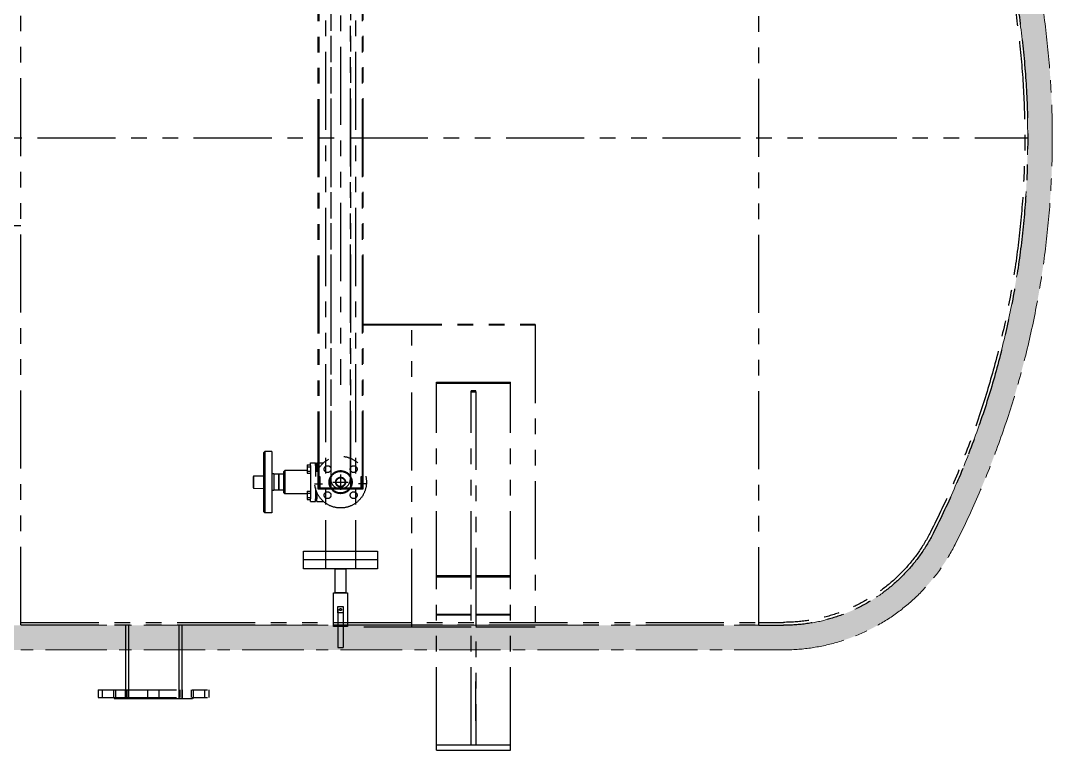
# Model space of a CAD drawing. Header units: millimetres. Extents: x -46397 to 283259, y -8690 to 23983.
# Drawn here: x -19332 to -17221, y 596 to 2079 of the extents above; entities that cross this region are included whole.
import ezdxf
from ezdxf.enums import TextEntityAlignment as Align

# ---------------------------------------------------------------- set-up
doc = ezdxf.new("R2010")
doc.units = ezdxf.units.MM
doc.linetypes.add('CENTER', pattern=[2, 1.25, -0.25, 0.25, -0.25])
doc.linetypes.add('PHANTOM', pattern=[63.50000000000001, 31.75, -6.35, 6.35, -6.35, 6.35, -6.35])
doc.layers.add('DUONGTAM', color=1, linetype='CENTER', lineweight=0)
doc.styles.add('Tahoma', font='tahoma.ttf')
doc.styles.add('Text_nameplate', font='arial.ttf', dxfattribs={"width": 0.9, "height": 2.5})

# ---------------------------------------------------------------- blocks, each defined once
blk = doc.blocks.new('BO-1')
at = {"color": 251, "linetype": 'PHANTOM', "ltscale": 5, "extrusion": (2.288475490443933e-17, 1, 0)}
for p, q in [((1499.999999945256, -989.9999999991292), (1499.999999945256, 989.9999999999613)), ((3000.000000054919, -990.9999999990273), (3000.000000054919, 990.9999999998595)), ((1499.999999945256, -984.9999999991292), (2999.999999945314, -984.9999999991292)), ((1499.999999945256, -989.9999999991292), (2999.999999945314, -989.9999999991292)), ((3000.000000055094, -984.9999999991292), (3050.000000055094, -984.9999999991292)), ((3000.000000054919, -990.9999999990273), (3050.000000054919, -990.9999999990273))]:
    blk.add_line(p, q, dxfattribs=at)
at = {"color": 251, "linetype": 'PHANTOM', "ltscale": 5}
for p, q in [((2119.539566411986, 809.996430826724), (2119.539566411986, -876.003374878665)), ((2149.787070889404, 820.067062003252), (2149.814534560806, -501.89578126059)), ((2180.039566411986, 809.996430826724), (2180.039566411986, -876.003374878665)), ((2103.791684389958, 713.4964308274225), (2103.791684389958, -713.3500000001209)), ((2105.791684389958, 713.4964308274225), (2105.791684389958, -713.3500000001209)), ((2130.791685768316, -713.5033748779374), (2130.791685768316, 713.4964308274225)), ((2170.791683011601, -713.5033748779374), (2170.791683011601, 713.4964308274225)), ((2193.791684389958, 713.4964308274225), (2193.791684389958, -713.3500000001209)), ((2195.791684389958, -713.3500000001209), (2195.791684389958, 713.4964308274225)), ((2129.791684389958, 693.4964308274225), (2129.791684390133, -693.3500000001209)), ((2169.791684390133, -693.3500000001209), (2169.791684389958, 693.4964308274225)), ((-3546.228937082749, -1.473381416872144e-10), (3546.228937082749, 1.473381416872144e-10)), ((1499.999999945256, -178.8565893087457), (-5.49189280718565e-08, -178.8565893087457)), ((2105.791684389958, -688.3500000001209), (2107.791684389958, -688.3500000001209)), ((2105.791684389958, -713.3500000001209), (2105.791684389958, -688.3500000001209)), ((2107.791684389958, -688.3500000001209), (2107.791684389958, -711.3500000001209)), ((2149.791684389958, -684.500000000115), (2149.791684389958, -715.500000000115)), ((2191.791684389958, -711.3500000001209), (2191.791684389958, -688.3500000001209)), ((2191.791684389958, -688.3500000001209), (2193.791684389958, -688.3500000001209)), ((2193.791684389958, -688.3500000001209), (2193.791684389958, -713.3500000001209)), ((2096.779605870863, -703.3500000001209), (2113.456620581826, -703.3500000001209)), ((2103.791684389958, -713.3500000001209), (2195.791684389958, -713.3500000001209)), ((2193.791684389958, -713.3500000001209), (2105.791684389958, -713.3500000001209)), ((2107.791684389958, -711.3500000001209), (2191.791684389958, -711.3500000001209)), ((2130.791685768316, -713.5033748779374), (2170.791683011601, -713.5033748779374)), ((2134.291684389958, -700.000000000115), (2165.291684389958, -700.000000000115)), ((2202.803762909054, -703.3500000001209), (2186.12674819809, -703.3500000001209)), ((2074.789566412015, -840.0033748787232), (2224.789566411986, -840.0033748786068)), ((2074.789566412044, -876.0033748787232), (2074.789566412044, -840.0033748787378)), ((2224.789566411986, -840.0033748786068), (2224.789566411986, -876.0033748787232)), ((2224.789566411986, -858.003374878665), (2074.789566412015, -858.0033748787232)), ((2224.789566411986, -876.0033748787232), (2074.789566412044, -876.0033748787232)), ((2180.039566411986, -876.003374878665), (2119.539566411986, -876.003374878665)), ((2139.119186952244, -876.0016139571512), (2160.419188003754, -876.0033748787232)), ((2139.119186952128, -924.7267756545612), (2139.119186952244, -876.0016139571512)), ((2160.419188003754, -876.0033748787232), (2160.419188003667, -924.7285365761331)), ((2135.396408792585, -924.7276561153399), (2164.14196616321, -924.7276561153399)), ((2135.396408792585, -993.5029854285517), (2135.396408792585, -924.7276561153399)), ((2160.419188003667, -924.7285365761331), (2139.119186952128, -924.7267756545612)), ((2164.14196616321, -924.7276561153399), (2164.14196616321, -993.5029854285517)), ((2144.262180179416, -952.7735770871645), (2155.276194776554, -952.7735770871645)), ((2144.262180179416, -965.4570644566979), (2144.262180179416, -952.7735770871645)), ((2144.262180179416, -959.1153207719312), (2144.262180179416, -1036.003374878723)), ((2155.276194776554, -965.4570644566979), (2144.262180179416, -965.4570644566979)), ((2155.276194776554, -952.7735770871645), (2155.276194776554, -965.4570644566979)), ((2155.276194776554, -959.1153207719312), (2155.276194776554, -1036.003374878723)), ((2164.14196616321, -993.5029854285517), (2135.396408792585, -993.5029854285517)), ((2144.262180179416, -1036.003374878723), (2155.276194776612, -1036.003374878723)), ((2424.999999889173, -1184.974972160041), (2424.999999889173, -1105.025027839382))]:
    blk.add_line(p, q, dxfattribs=at)
at = {"color": 251, "linetype": 'PHANTOM', "ltscale": 5, "extrusion": (-2.288475490443933e-17, 1, 0)}
for p, q in [((2196.999999944965, -378.8565972545716), (2544.999999944965, -378.8565972545716)), ((2196.999999944965, -378.8565972546371), (2196.999999944965, -380.3873309809373)), ((2544.999999944965, -380.3873309809373), (2544.999999944965, -378.8565972546371)), ((2196.999999944965, -380.3873309809373), (2544.999999944965, -380.3873309809373)), ((2294.999999944965, -993.999999996779), (2294.999999944965, -380.3873309809373)), ((2544.999999944965, -380.3873309809373), (2544.999999944965, -993.999999996779)), ((2344.999999833381, -496.9999999987144), (2494.999999944965, -496.9999999987144)), ((2344.999999944965, -498.8694027034749), (2344.999999944965, -496.9999999987144)), ((2344.999999944965, -1234.999999999668), (2344.999999944965, -498.8694027034749)), ((2344.999999833381, -498.8694027034749), (2494.999999944965, -498.8694027034749)), ((2494.999999944965, -498.8694027034749), (2494.999999944965, -496.9999999987144)), ((2494.999999944965, -1234.999999999668), (2494.999999944965, -498.8694027034749)), ((2414.999999889173, -516.2324715921809), (2414.999999889173, -514.6302622010357)), ((2424.999999889173, -514.630262202149), (2414.999999889173, -514.630262202149)), ((2414.999999889173, -1235.00000000081), (2414.999999889173, -516.2324715921809)), ((2414.999999889173, -516.2324715921809), (2424.999999889173, -516.2324715921809)), ((2424.999999889173, -516.2324715921809), (2424.999999889173, -514.6302622010357)), ((2424.999999889173, -516.2324715921809), (2424.999999889173, -1235.00000000081)), ((2344.999999833381, -889.8241399257772), (2414.999999889173, -889.8241399257772)), ((2344.999999833381, -892.7860885982832), (2414.999999889173, -892.7860885982832)), ((2424.999999889173, -889.8241399257772), (2494.999999944965, -889.8241399257772)), ((2424.999999889173, -892.7860885982832), (2494.999999944965, -892.7860885982832)), ((2344.999999833381, -968.6624799144215), (2414.999999889173, -968.6624799144215)), ((2344.999999833381, -970.0242264984649), (2414.999999889173, -970.0242264984649)), ((2424.999999889173, -968.6624799144215), (2494.999999944965, -968.6624799144215)), ((2424.999999889173, -970.0242264984649), (2494.999999944965, -970.0242264984649)), ((2196.999999944965, -989.999999996779), (2544.999999944965, -989.999999996779)), ((2196.999999944965, -993.999999996779), (2344.999999944965, -993.999999996779)), ((2344.999999833381, -993.9954728234975), (2414.999999889173, -993.9954728234975)), ((2424.999999889173, -993.9954728234975), (2494.999999944965, -993.9954728234975)), ((2494.999999944965, -993.999999996779), (2544.999999944965, -993.999999996779)), ((2494.999999889173, -1234.999999999464), (2344.999999889173, -1234.999999999464)), ((2344.999999889173, -1244.999999999682), (2344.999999889173, -1234.999999999464)), ((2344.999999889173, -1244.999999999682), (2494.999999889173, -1244.999999999682)), ((2494.999999889173, -1244.999999999682), (2494.999999889173, -1234.999999999464))]:
    blk.add_line(p, q, dxfattribs=at)
at = {"color": 251, "linetype": 'PHANTOM', "ltscale": 5, "extrusion": (-1, -3.559516622919862e-16, -4.459952494467414e-16)}
for p, q in [((1992.94674225038, -640.565629230834), (1996.008801566466, -637.5035699147506)), ((1992.94674225038, -640.565629230834), (1992.94674225038, -759.4415105986668)), ((1996.008801566466, -637.5035699147506), (1996.008801566466, -762.5035699147506)), ((2009.94674225038, -637.5035699147506), (1996.008801566466, -637.5035699147506)), ((2009.94674225038, -637.5035699147506), (2009.94674225038, -762.5035699147506)), ((2082.296742250386, -664.4733158769063), (2082.296742250386, -668.8034428958285)), ((2082.296742250386, -664.4733158769063), (2088.69674225038, -664.4733158769063)), ((2082.296742250386, -668.8034428958285), (2082.296742250386, -677.4636969336725)), ((2082.296742250386, -668.8034428958285), (2088.69674225038, -668.8034428958285)), ((2088.69674225038, -666.0035699147506), (2088.69674225038, -661.0035699147506)), ((2088.69674225038, -661.0035699147506), (2098.69674225038, -661.0035699147506)), ((2088.69674225038, -666.0035699147506), (2088.69674225038, -734.0035699147506)), ((2098.69674225038, -666.0035699147506), (2098.69674225038, -661.0035699147506)), ((2098.69674225038, -666.0035699147506), (2098.69674225038, -688.6155279408244)), ((2101.94674225038, -668.1335699147508), (2098.69674225038, -668.1335699147508)), ((2101.94674225038, -666.0035699147506), (2101.94674225038, -661.0035699147506)), ((2101.94674225038, -661.0035699147506), (2113.94674225038, -661.0035699147506)), ((2101.94674225038, -666.0035699147506), (2101.94674225038, -678.7373995966136)), ((2113.94674225038, -661.7903523061796), (2113.94674225038, -661.0035699147506)), ((1971.94674225038, -688.2949642447215), (1972.94674225038, -688.277509179793)), ((1971.94674225038, -688.2949642447215), (1971.94674225038, -711.7121755847793)), ((1972.94674225038, -687.4773873173581), (1992.94674225038, -687.1282860187939)), ((1972.94674225038, -687.4773873173581), (1972.94674225038, -712.5297525121427)), ((2013.94674225038, -683.0035699147506), (2009.94674225038, -683.0035699147506)), ((2013.94674225038, -683.0035699147506), (2013.94674225038, -717.0035699147506)), ((2023.94674225038, -684.0035699147506), (2013.94674225038, -684.0035699147506)), ((2023.94674225038, -684.0035699147506), (2023.94674225038, -716.0035699147506)), ((2024.19674225038, -689.0035699147506), (2023.94674225038, -689.0035699147506)), ((2024.19674225038, -684.0035699147506), (2024.19674225038, -716.0035699147506)), ((2034.19674225038, -684.0035699147506), (2024.19674225038, -684.0035699147506)), ((2034.19674225038, -679.0035699147506), (2036.69674225038, -676.5035699147506)), ((2034.19674225038, -679.0035699147506), (2034.19674225038, -721.0035699147506)), ((2036.69674225038, -676.5035699147506), (2036.69674225038, -723.5035699147506)), ((2082.296742250386, -676.5035699147506), (2036.69674225038, -676.5035699147506)), ((2082.296742250386, -677.4636969336725), (2082.296742250386, -681.7938239525947)), ((2082.296742250386, -677.4636969336725), (2088.69674225038, -677.4636969336725)), ((2082.296742250386, -681.7938239525947), (2088.69674225038, -681.7938239525947)), ((2101.94674225038, -678.1335699147508), (2098.69674225038, -678.1335699147508)), ((1971.94674225038, -711.7121755847793), (1972.94674225038, -711.7296306497074)), ((1972.94674225038, -712.5297525121427), (1992.94674225038, -712.8788538107069)), ((2013.94674225038, -717.0035699147506), (2009.94674225038, -717.0035699147506)), ((2023.94674225038, -716.0035699147506), (2013.94674225038, -716.0035699147506)), ((2024.19674225038, -711.0035699147506), (2023.94674225038, -711.0035699147506)), ((2034.19674225038, -716.0035699147506), (2024.19674225038, -716.0035699147506)), ((2098.69674225038, -711.3916118886768), (2098.69674225038, -734.0035699147506)), ((2034.19674225038, -721.0035699147506), (2036.69674225038, -723.5035699147506)), ((2082.296742250386, -723.5035699147506), (2036.69674225038, -723.5035699147506)), ((2082.296742250386, -718.2133158769061), (2082.296742250386, -722.5434428958283)), ((2082.296742250386, -718.2133158769061), (2088.69674225038, -718.2133158769061)), ((2082.296742250386, -722.5434428958283), (2082.296742250386, -731.2036969336727)), ((2082.296742250386, -722.5434428958283), (2088.69674225038, -722.5434428958283)), ((2082.296742250386, -731.2036969336727), (2082.296742250386, -735.533823952595)), ((2082.296742250386, -731.2036969336727), (2088.69674225038, -731.2036969336727)), ((2082.296742250386, -735.533823952595), (2088.69674225038, -735.533823952595)), ((2088.69674225038, -739.0035699147506), (2088.69674225038, -734.0035699147506)), ((2101.94674225038, -721.8735699147505), (2098.69674225038, -721.8735699147505)), ((2101.94674225038, -731.8735699147505), (2098.69674225038, -731.8735699147505)), ((2098.69674225038, -739.0035699147506), (2098.69674225038, -734.0035699147506)), ((2101.94674225038, -721.2697402328872), (2101.94674225038, -734.0035699147506)), ((2101.94674225038, -739.0035699147506), (2101.94674225038, -734.0035699147506)), ((2113.94674225038, -739.0035699147506), (2113.94674225038, -738.2167875233217)), ((1992.94674225038, -759.4415105986668), (1996.008801566466, -762.5035699147506)), ((2088.69674225038, -739.0035699147506), (2098.69674225038, -739.0035699147506)), ((2101.94674225038, -739.0035699147506), (2113.94674225038, -739.0035699147506)), ((2009.94674225038, -762.5035699147506), (1996.008801566466, -762.5035699147506))]:
    blk.add_line(p, q, dxfattribs=at)
at = {"color": 251, "linetype": 'PHANTOM', "ltscale": 5, "extrusion": (-2.220446049250313e-16, 1, 0)}
for p, q in [((1712.849999944941, -989.9999999991292), (1712.849999944941, -1140.000000000359)), ((1718.86999994496, -989.9999999991292), (1718.86999994496, -1140.000000000359)), ((1821.129999944969, -989.9999999991292), (1821.129999944969, -1140.000000000359)), ((1827.149999944959, -989.9999999991292), (1827.149999944959, -1140.000000000359)), ((1657.499999944965, -1122.000000000701), (1882.499999944965, -1122.000000000701)), ((1657.499999944965, -1122.000000000701), (1657.499999944965, -1138.000000000701)), ((1657.499999944965, -1138.000000000701), (1882.499999944965, -1138.000000000701)), ((1665.999999944965, -1138.000000000701), (1665.999999944965, -1122.000000000701)), ((1688.999999944965, -1138.000000000701), (1688.999999944965, -1122.000000000701)), ((1689.999999944965, -1138.000000000701), (1689.999999944965, -1140.000000000701)), ((1693.092622685217, -1138.000000000701), (1693.092622685217, -1122.000000000701)), ((1712.299999944953, -1122.000000000701), (1712.299999944953, -1140.000000000701)), ((1716.092622685217, -1138.000000000701), (1716.092622685217, -1122.000000000701)), ((1758.499999944965, -1138.000000000701), (1758.499999944965, -1122.000000000701)), ((1781.499999944965, -1138.000000000701), (1781.499999944965, -1122.000000000701)), ((1823.907377204712, -1138.000000000701), (1823.907377204712, -1122.000000000701)), ((1827.699999944947, -1122.000000000701), (1827.699999944947, -1140.000000000701)), ((1846.907377204712, -1138.000000000701), (1846.907377204712, -1122.000000000701)), ((1849.999999944965, -1138.000000000701), (1849.999999944965, -1140.000000000701)), ((1850.999999944965, -1138.000000000701), (1850.999999944965, -1122.000000000701)), ((1873.999999944965, -1138.000000000701), (1873.999999944965, -1122.000000000701)), ((1882.499999944965, -1122.000000000701), (1882.499999944965, -1138.000000000701)), ((1689.999999944965, -1140.000000000701), (1849.999999944965, -1140.000000000701))]:
    blk.add_line(p, q, dxfattribs=at)
at = {"color": 251, "linetype": 'PHANTOM', "ltscale": 5}
for centre, radius in [((2149.94674225038, -700.0035699147506), 52.50000000000001), ((2123.430237955879, -673.4870656202552), 6.999999999999999), ((2176.463246544881, -673.4870656202552), 6.999999999999999), ((2149.94674225038, -700.0035699147506), 23.40000000000001), ((2149.94674225038, -700.0035699147506), 21.9), ((2149.94674225038, -700.0035699147506), 10), ((2149.791684389958, -700.000000000115), 9), ((2123.430237955879, -726.5200742092461), 6.999999999999999), ((2176.463246544881, -726.5200742092461), 6.999999999999999), ((2149.76918747797, -959.1153207719312), 2.129889035387558)]:
    blk.add_circle(centre, radius, dxfattribs=at)
at = {"color": 251, "linetype": 'PHANTOM', "ltscale": 5, "extrusion": (0, 0, -1)}
for centre, radius, start, end in [((-1767.228937082138, -1.477928890381008e-10), 1779.000000000612, 153.1244059433315, 206.8755940566685), ((-1767.228937082255, -1.186890585813671e-10), 1773.000000000473, 153.1244059284168, 206.8755940715831), ((-3050.000000054919, -650.099999998662), 334.8999999999958, 206.8755941496988, 270), ((-3050.000000054919, -650.0999999986548), 340.900000000004, 206.8755940715831, 270)]:
    blk.add_arc(centre, radius, start, end, dxfattribs=at)
at = {"color": 251, "linetype": 'PHANTOM', "ltscale": 5}
blk.add_arc((2149.791684390133, -693.3500000001209), 20, 180, 0, dxfattribs=at)
at = {"color": 251, "linetype": 'PHANTOM', "ltscale": 5, "style": 'Text_nameplate', "width": 0.9, "flags": 2}
blk.add_attdef('SPEC.', text='', height=2.5, dxfattribs=at).set_placement((282.5000000000291, 89.66567553442064), align=Align.MIDDLE_CENTER)
at = {"color": 251, "linetype": 'PHANTOM', "ltscale": 5, "style": 'Tahoma'}
for tag, height, p in [('PROJECT_CODE', 2.4, (245.0000000000291, 77.98846827837906)), ('SERIAL_NO.', 2.608695652173889, (245.0000000000291, 69.45190202651929)), ('MAX_WORKING_PRESS', 2.608695652173889, (320.0000000000291, 69.45190202651929)), ('DESIGN_PRESSURE', 2.608695652173889, (320.0000000000291, 77.98846827837906)), ('VOLUME', 2.608695652173889, (245.0000000000291, 52.37876952282886)), ('YEAR', 2.608695652173889, (245.0000000000291, 60.91533577467408)), ('MAX_WORKING_TEMP.', 2.608695652173889, (320.0000000000291, 52.37876952281431)), ('TEST_PRES.', 2.608695652173889, (320.0000000000291, 60.91533577465952))]:
    blk.add_attdef(tag, text='', height=height, dxfattribs=at).set_placement(p, align=Align.MIDDLE_CENTER)

msp = doc.modelspace()

# ---------------------------------------------------------------- hatches: boundary and pattern name
h = msp.add_hatch()
h.set_pattern_fill('AR-HBONE', color=1, scale=0.3)
h.set_pattern_definition([(45, (-288320.135346978, -8674.705977216247), (0, 43.10522938113193), [91.44, -30.48]), (135, (-288298.582746978, -8653.153377216247), (4.263256414560601e-15, 43.10522938113193), [91.44, -30.48])])
edge = h.paths.add_edge_path()
edge.add_arc((-19064.28766186285, 1840.699129868432), 1828.999999561227, 333.1244059379014, 386.8755940621067)
edge.add_arc((-17781.51659938169, 2490.799129868048), 390.8999999998114, 26.87559406210184, 90)
edge.add_line((-17781.51659938169, 2881.699129867859), (-23881.51659927273, 2881.699129867869))
edge.add_arc((-23881.51659927279, 2490.799129868048), 390.8999999998214, 89.99999999999147, 153.1244059378998)
edge.add_arc((-22598.74553679139, 1840.699129868488), 1828.999999561403, 153.1244059378985, 206.8755940620974)
edge.add_arc((-23881.51659927273, 1190.599129869162), 390.8999999999629, 206.8755940621079, 270)
edge.add_line((-23881.51659927273, 799.6991298692155), (-17781.51659938169, 799.6991298692155))
edge.add_arc((-17781.51659938163, 1190.599129869126), 390.8999999999105, 269.9999999999915, 333.1244059378913)
edge = h.paths.add_edge_path(flags=16)
edge.add_arc((-22598.74553679139, 1840.699129868546), 1778.999999561409, 153.1244059379006, 206.8755940620994, ccw=False)
edge.add_arc((-23881.51659927267, 2490.799129867844), 340.900000000034, 90.00000000000978, 153.1244059378803, ccw=False)
edge.add_line((-23881.51659927273, 2831.699129867869), (-17781.51659938169, 2831.699129867869))
edge.add_arc((-17781.51659938169, 2490.799129867959), 340.8999999999105, 26.875594062111873, 90, ccw=False)
edge.add_arc((-19064.28766186285, 1840.699129868481), 1778.999999561233, -26.875594062100618, 26.875594062104824, ccw=False)
edge.add_arc((-17781.51659938158, 1190.599129868948), 340.8999999997508, 269.99999999998045, 333.1244059379093, ccw=False)
edge.add_line((-17781.51659938169, 849.6991298692155), (-23881.51659927273, 849.6991298692155))
edge.add_arc((-23881.51659927273, 1190.599129869168), 340.8999999999523, 206.8755940621121, 270, ccw=False)

# ---------------------------------------------------------------- linework, layer by layer
at = {"layer": 'DUONGTAM', "color": 5, "lineweight": 0, "ltscale": 100}
for points in [[(-17432.83764209319, 2667.507349099789, 0.2826152578026715), (-17781.51659938169, 2881.699129867869), (-23881.51659927273, 2881.699129867869, 0.2826152578026526), (-24230.19555656129, 2667.507349099791, 0.2389308369178756), (-24230.19555656135, 1013.890910637307, 0.2826152578026579), (-23881.51659927273, 799.6991298692155), (-17781.51659938169, 799.6991298692155, 0.2826152578027141), (-17432.83764209307, 1013.890910637283, 0.2389308369178803)], [(-17477.43715057214, 2644.904609366888, 0.282615257802695), (-17781.51659938169, 2831.699129867869), (-23881.51659927273, 2831.699129867869, 0.2826152578026758), (-24185.59604808234, 2644.904609366884, 0.2389308369178759), (-24185.59604808234, 1036.493650370208, 0.2826152578026813), (-23881.51659927273, 849.6991298692155), (-17781.51659938169, 849.6991298692155, 0.2826152578027004), (-17477.43715057208, 1036.49365037019, 0.2389308369178805)]]:
    msp.add_lwpolyline(points, format="xyb", close=True, dxfattribs=at)

# ---------------------------------------------------------------- block references
msp.add_blockref('BO-1', (-20831.51659927238, 1840.699129868123, -1.499105149169903))

doc.saveas('drawing.dxf')
